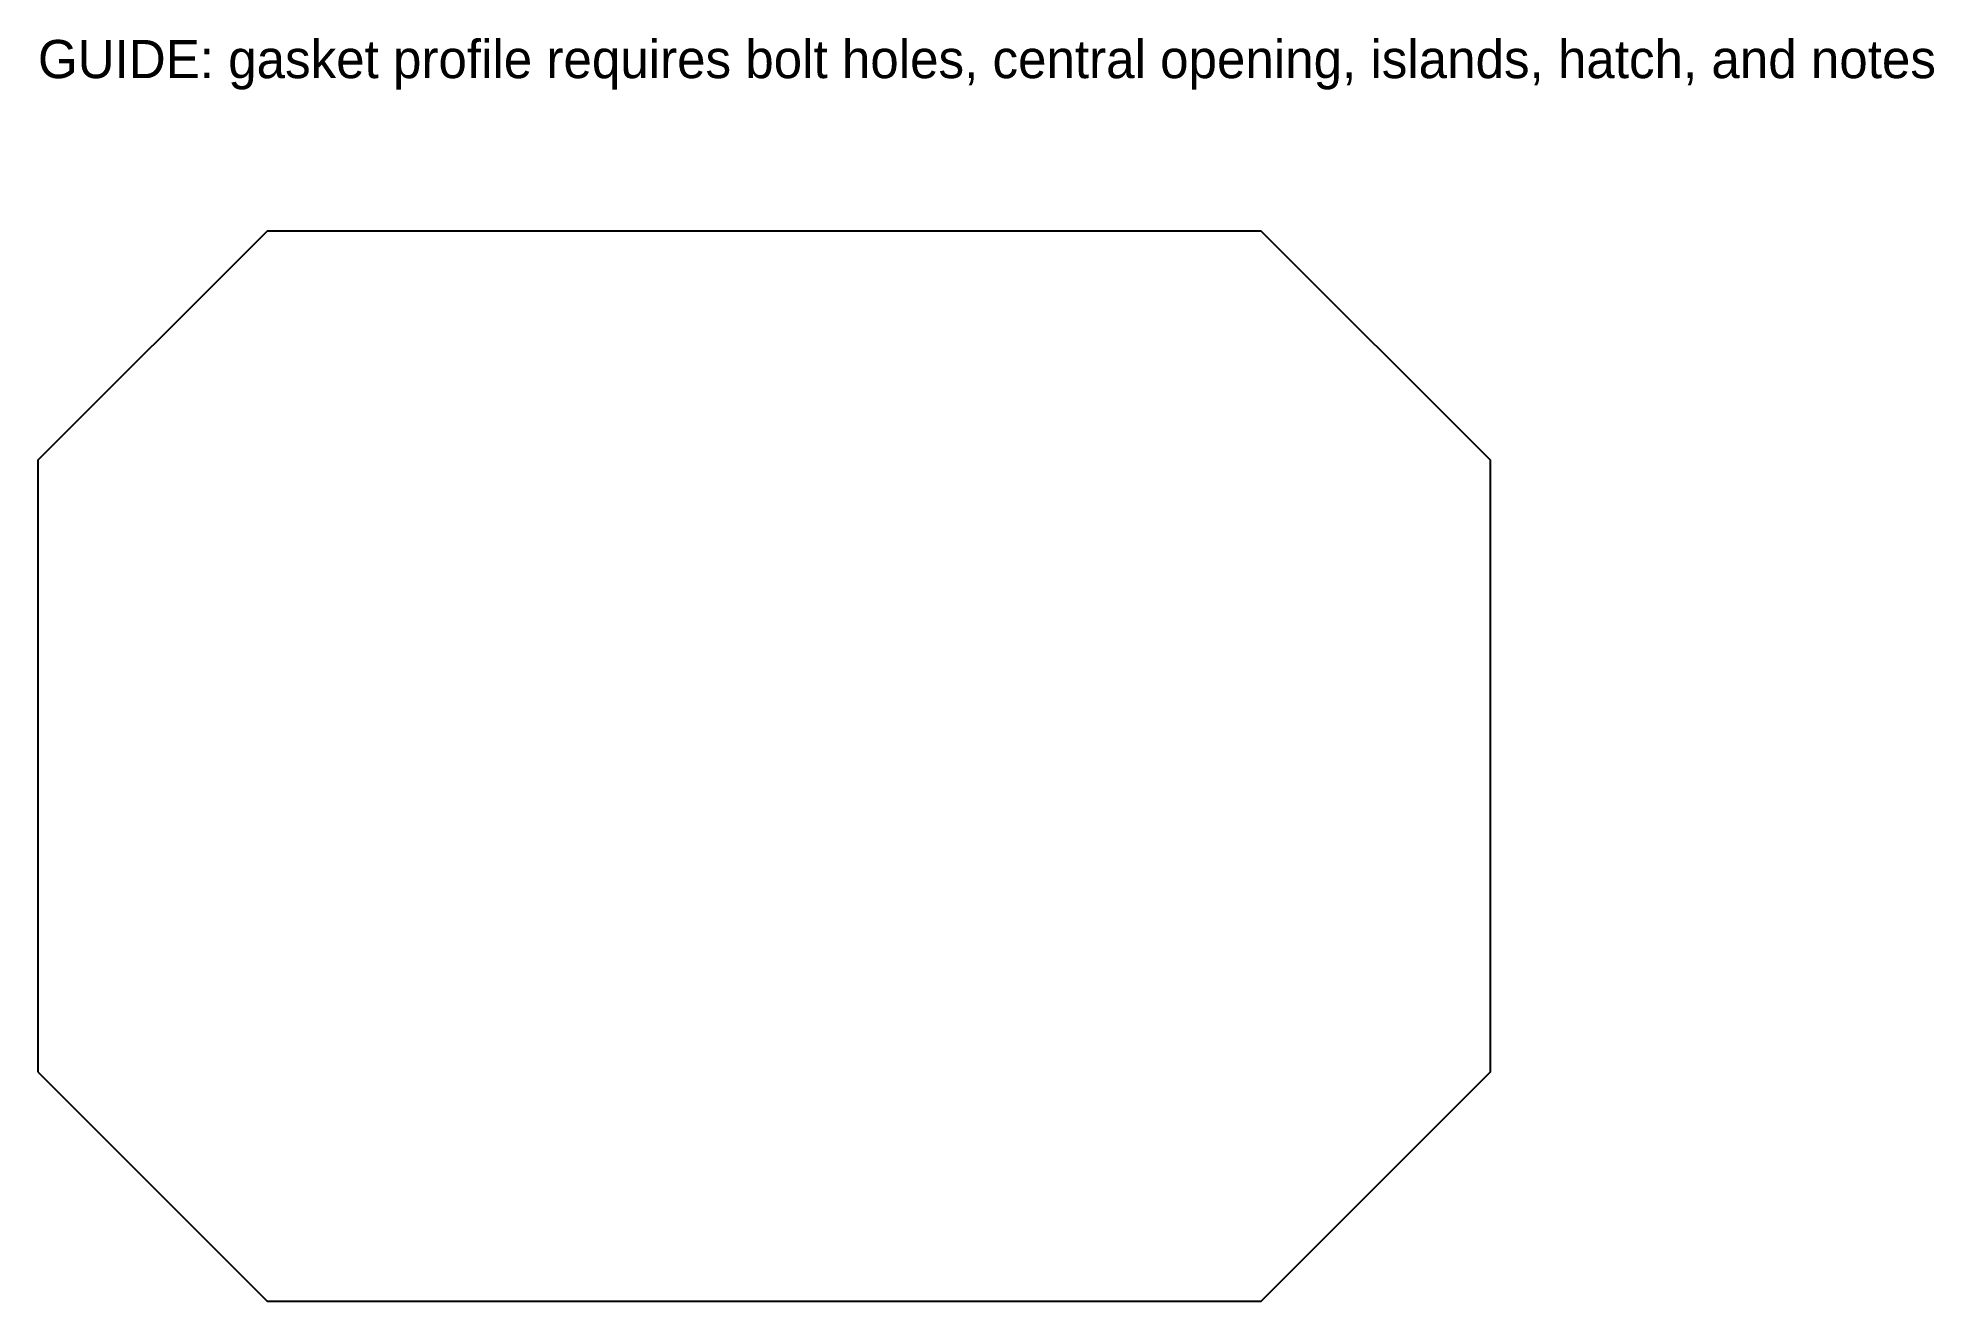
# Model space of a CAD drawing. Header units: millimetres. Extents: x 0 to 248, y 0 to 165.
import ezdxf

# ---------------------------------------------------------------- set-up
doc = ezdxf.new("R2010")
doc.units = ezdxf.units.MM
doc.layers.add('GUIDE', color=9, linetype='CONTINUOUS')

msp = doc.modelspace()

# ---------------------------------------------------------------- linework, layer by layer
at = {"layer": 'GUIDE'}
msp.add_lwpolyline([(0, 30), (30, 0), (160, 0), (190, 30), (190, 110), (160, 140), (30, 140), (0, 110)], close=True, dxfattribs=at)

# ---------------------------------------------------------------- texts
msp.add_text('GUIDE: gasket profile requires bolt holes, central opening, islands, hatch, and notes', height=5, dxfattribs=at).set_placement((0, 160))

doc.saveas('drawing.dxf')
